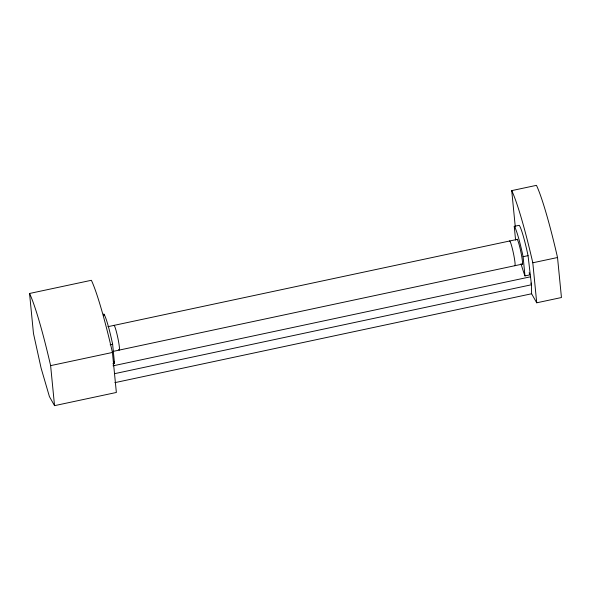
<?xml version="1.0" encoding="UTF-8"?>
<svg xmlns="http://www.w3.org/2000/svg" width="591" height="591" viewBox="0 0 591 591"><rect width="100%" height="100%" fill="white"/><g stroke="black" fill="none" stroke-linecap="round" stroke-linejoin="round"><path stroke-width="0.89" d="M29.55 293.476L91.369 280.289A98.003 8.961 78 0 1 112.438 352.458L116.361 392.468L54.542 405.655L49.422 396.613L41.104 368.127L33.473 333.487L29.55 293.476A98.003 8.961 78 0 1 50.619 365.637L54.542 405.655M515.293 226.996L511.732 190.62L536.458 185.345A98.003 8.961 78 0 1 557.527 257.513L561.45 297.524L536.724 302.799L531.605 293.764L531.457 284.759L528.044 255.644A30.806 2.815 78 0 0 519.186 225.311L514.244 226.368L515.588 240.086M107.924 326.683L517.686 239.281M110.155 344.782L112.63 344.257A30.806 2.815 78 0 0 103.772 313.917L103.95 315.749M529.928 274.852L524.978 275.908L523.101 256.701L528.044 255.644M112.955 351.431L522.717 264.029M50.619 365.637L112.438 352.458M536.724 302.799L532.801 262.788L557.527 257.513M112.859 363.812L114.514 363.465L112.63 344.257M113.014 365.844L530.674 276.758M114.706 373.652L531.457 284.759L530.94 283M114.846 382.658L531.605 293.764M113.827 325.515A12.692 1.16 78 0 1 118.023 338.798A12.692 1.16 78 0 1 118.688 349.421M509.464 241.128A12.692 1.16 78 0 1 513.32 252.785A12.692 1.16 78 0 1 514.768 265.721M514.244 226.368A30.806 2.815 78 0 1 523.101 256.701M511.732 190.62A98.003 8.961 78 0 1 532.801 262.788M529.669 274.165A59.824 5.467 78 0 1 529.144 272.702M516.881 239.547A12.692 1.16 78 0 1 518.891 243.765L519.629 246.499A12.692 1.16 78 0 1 522.185 264.14M524.978 275.908A59.824 5.467 78 0 1 520.996 263.741M114.514 363.465A59.824 5.467 78 0 1 113.731 361.315"/></g></svg>
